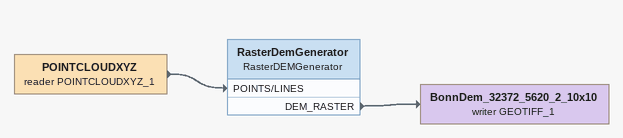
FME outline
POINTCLOUDXYZ (reader POINTCLOUDXYZ_1)
    -> RasterDemGenerator [POINTS/LINES]
RasterDemGenerator: RasterDEMGenerator
    DEM_RASTER -> BonnDem_32372_5620_2_10x10 (writer GEOTIFF_1)
BonnDem_32372_5620_2_10x10 (writer GEOTIFF_1)
